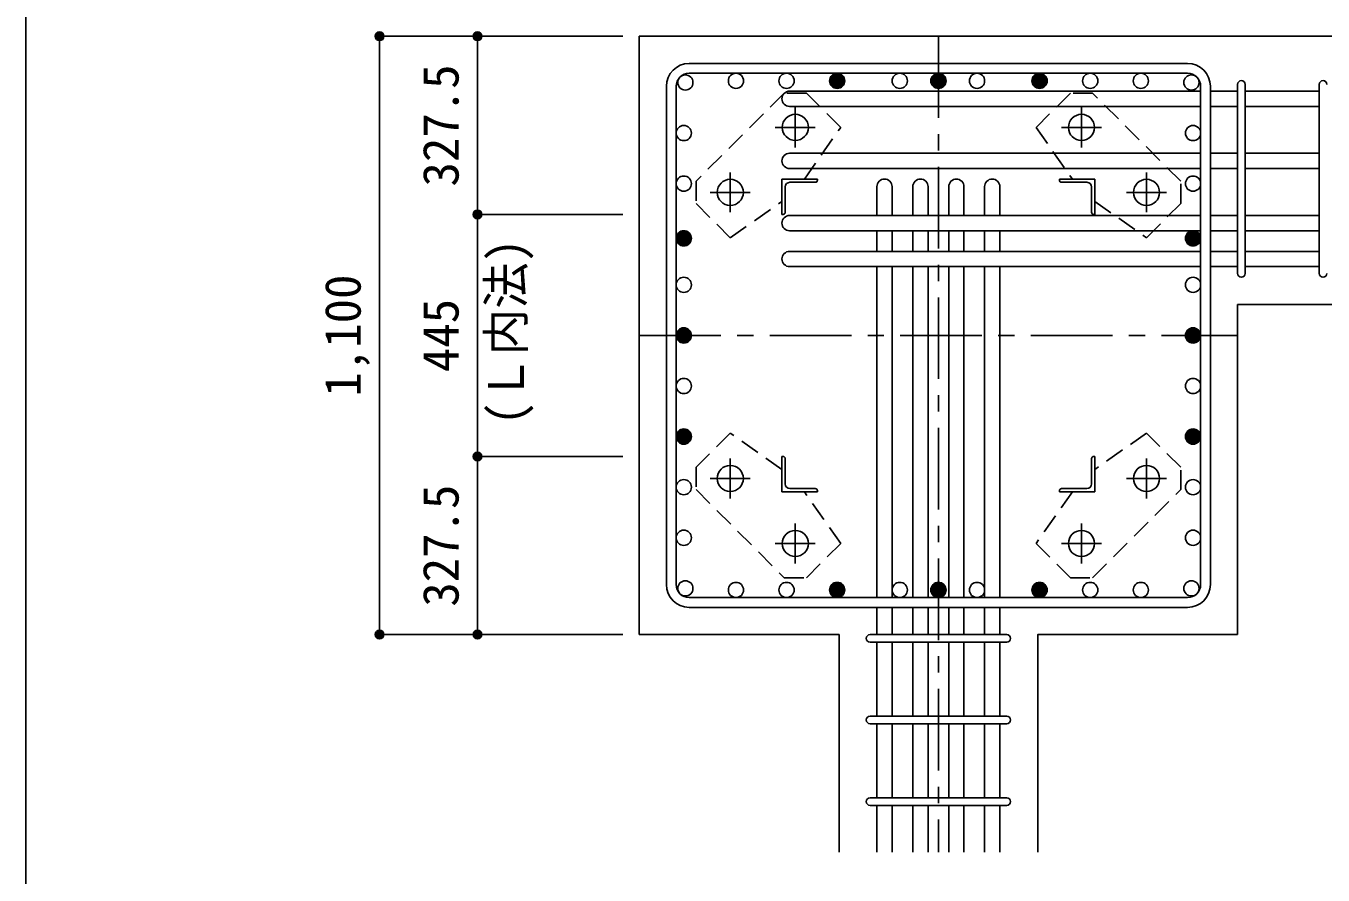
# Model space of a CAD drawing. Units: millimetres at full size, sheet at 1:30. Extents: x -5973 to 5954, y -4195 to 4201.
# Drawn here: x -5973 to -3589, y 1531 to 3092 of the extents above; entities that cross this region are included whole.
import ezdxf
from ezdxf.enums import TextEntityAlignment as Align

# ---------------------------------------------------------------- set-up
doc = ezdxf.new("R2010")
doc.units = ezdxf.units.MM
doc.header["$LTSCALE"] = 30
doc.header["$PDMODE"] = 32
doc.header["$PDSIZE"] = 15
doc.linetypes.add('CHAIN1', pattern=[8, 5, -1, 1, -1])
doc.linetypes.add('DASHED1', pattern=[1.8, 1.2, -0.6])
for name, color, linetype in [('0-1_躯体線', 2, 'Continuous'), ('0-2_アンカー、アングル', 4, 'Continuous'), ('0-3_立上り筋', 4, 'Continuous'), ('0-4_フープ筋', 7, 'Continuous'), ('0-5_基礎梁筋', 7, 'Continuous'), ('0-6_スタラップ筋', 7, 'Continuous'), ('0-7_文字', 4, 'Continuous'), ('0-9_プレート', 4, 'DASHED1'), ('0-D_寸法', 4, 'Continuous'), ('F-0_枠', 6, 'Continuous')]:
    doc.layers.add(name, color=color, linetype=linetype)
doc.styles.add('ＭＳ ゴシック', font='')
doc.styles.get('ＭＳ ゴシック').set_extended_font_data('MS Gothic')

msp = doc.modelspace()

# ---------------------------------------------------------------- linework, layer by layer
at = {"layer": '0-1_躯体線'}
for p, q in [((-3345.8, 3073.3), (-4845.8, 3073.3)), ((-4845.8, 3073.3), (-4845.8, 1973.3)), ((-3745.8, 2580.3), (-3345.8, 2580.3)), ((-3745.8, 1973.3), (-3745.8, 2580.3)), ((-4845.8, 1973.3), (-4478.3, 1973.3)), ((-4478.3, 1573.3), (-4478.3, 1973.3))]:
    msp.add_line(p, q, dxfattribs=at)
msp.add_lwpolyline([(-4113.3, 1573.3), (-4113.3, 1973.3), (-3745.8, 1973.3)], dxfattribs=at)
at = {"layer": '0-2_アンカー、アングル', "linetype": 'CHAIN1'}
for p, q in [((-4558.8, 2869.1), (-4558.8, 2942.6)), ((-4032.8, 2942.6), (-4032.8, 2869.1)), ((-4595.6, 2905.8), (-4522.1, 2905.8)), ((-4069.5, 2905.8), (-3996, 2905.8)), ((-4678.3, 2749.6), (-4678.3, 2823.1)), ((-3913.3, 2823.1), (-3913.3, 2749.6)), ((-4715.1, 2786.3), (-4641.6, 2786.3)), ((-3950, 2786.3), (-3876.5, 2786.3)), ((-4678.3, 2223.5), (-4678.3, 2297)), ((-3913.3, 2297), (-3913.3, 2223.5)), ((-4641.6, 2260.3), (-4715.1, 2260.3)), ((-3876.5, 2260.3), (-3950, 2260.3)), ((-4558.8, 2104), (-4558.8, 2177.5)), ((-4032.8, 2177.5), (-4032.8, 2104)), ((-4522.1, 2140.8), (-4595.6, 2140.8)), ((-3996, 2140.8), (-4069.5, 2140.8))]:
    msp.add_line(p, q, dxfattribs=at)
at = {"layer": '0-2_アンカー、アングル'}
for p, q in [((-4583.3, 2810.8), (-4518.3, 2810.8)), ((-4583.3, 2810.8), (-4583.3, 2745.8)), ((-4577.3, 2796.3), (-4577.3, 2749.8)), ((-4568.8, 2804.8), (-4522.3, 2804.8)), ((-4518.3, 2810.8), (-4518.3, 2808.8)), ((-4008.3, 2810.8), (-4073.3, 2810.8)), ((-4073.3, 2808.8), (-4073.3, 2810.8)), ((-4022.8, 2804.8), (-4069.3, 2804.8)), ((-4014.3, 2796.3), (-4014.3, 2749.8)), ((-4008.3, 2810.8), (-4008.3, 2745.8)), ((-4581.3, 2745.8), (-4583.3, 2745.8)), ((-4008.3, 2745.8), (-4010.3, 2745.8)), ((-4583.3, 2300.8), (-4581.3, 2300.8)), ((-4583.3, 2235.8), (-4583.3, 2300.8)), ((-4577.3, 2250.3), (-4577.3, 2296.8)), ((-4014.3, 2250.3), (-4014.3, 2296.8)), ((-4010.3, 2300.8), (-4008.3, 2300.8)), ((-4008.3, 2235.8), (-4008.3, 2300.8)), ((-4568.8, 2241.8), (-4522.3, 2241.8)), ((-4022.8, 2241.8), (-4069.3, 2241.8)), ((-4583.3, 2235.8), (-4518.3, 2235.8)), ((-4518.3, 2237.8), (-4518.3, 2235.8)), ((-4073.3, 2235.8), (-4073.3, 2237.8)), ((-4008.3, 2235.8), (-4073.3, 2235.8))]:
    msp.add_line(p, q, dxfattribs=at)
at = {"layer": '0-2_アンカー、アングル', "color": 3}
for centre in [(-4558.8, 2905.8), (-4032.8, 2905.8), (-4678.3, 2786.3), (-3913.3, 2786.3), (-4678.3, 2260.3), (-3913.3, 2260.3), (-4558.8, 2140.8), (-4032.8, 2140.8)]:
    msp.add_circle(centre, 24, dxfattribs=at)
at = {"layer": '0-2_アンカー、アングル'}
for centre, radius, start, end in [((-4568.8, 2796.3), 8.5, 90, 180), ((-4522.3, 2808.8), 4, 270, 0), ((-4069.3, 2808.8), 4, 180, 270), ((-4022.8, 2796.3), 8.5, 0, 90), ((-4581.3, 2749.8), 4, 270, 0), ((-4010.3, 2749.8), 4, 180, 270), ((-4581.3, 2296.8), 4, 0, 90), ((-4010.3, 2296.8), 4, 90, 180), ((-4568.8, 2250.3), 8.5, 180, 270), ((-4522.3, 2237.8), 4, 0, 90), ((-4069.3, 2237.8), 4, 90, 180), ((-4022.8, 2250.3), 8.5, 270, 0)]:
    msp.add_arc(centre, radius, start, end, dxfattribs=at)
at = {"layer": '0-3_立上り筋', "color": 3}
for centre in [(-4667.86, 2991.3), (-4574.84, 2991.3), (-4481.83, 2991.3), (-4366.8, 2991.3), (-4295.8, 2991.3), (-4295.8, 2991.3), (-4224.8, 2991.3), (-4109.77, 2991.3), (-4109.77, 2991.3), (-4016.76, 2991.3), (-3923.74, 2991.3), (-4760.87, 2988.37), (-3830.73, 2988.37), (-4763.8, 2895.36), (-3827.8, 2895.36), (-4763.8, 2802.34), (-3827.8, 2802.34), (-4763.8, 2701.8), (-4763.8, 2701.8), (-3827.8, 2701.8), (-3827.8, 2701.8), (-4763.8, 2616.31), (-3827.8, 2616.31), (-4763.8, 2523.3), (-4763.8, 2523.3), (-3827.8, 2523.3), (-3827.8, 2523.3), (-4763.8, 2430.29), (-3827.8, 2430.29), (-4763.8, 2337.27), (-3827.8, 2337.27), (-4763.8, 2244.26), (-3827.8, 2244.26), (-4763.8, 2151.24), (-3827.8, 2151.24), (-4760.87, 2058.23), (-4667.86, 2055.3), (-4574.84, 2055.3), (-4481.83, 2055.3), (-4366.8, 2055.3), (-4295.8, 2055.3), (-4295.8, 2055.3), (-4224.8, 2055.3), (-4109.77, 2055.3), (-4109.77, 2055.3), (-4016.76, 2055.3), (-3923.74, 2055.3), (-3830.73, 2058.23)]:
    msp.add_circle(centre, 14, dxfattribs=at)
at = {"layer": '0-3_立上り筋'}
for centre, radius in [((-4481.83, 2991.3), 14), ((-4295.8, 2991.3), 14), ((-4109.77, 2991.3), 14), ((-4481.83, 2991.3), 12.6), ((-4481.83, 2991.3), 11.2), ((-4481.83, 2991.3), 9.8), ((-4481.83, 2991.3), 8.4), ((-4481.83, 2991.3), 7), ((-4481.83, 2991.3), 5.6), ((-4481.83, 2991.3), 4.2), ((-4481.83, 2991.3), 2.8), ((-4481.83, 2991.3), 1.4), ((-4295.8, 2991.3), 12.6), ((-4295.8, 2991.3), 11.2), ((-4295.8, 2991.3), 9.8), ((-4295.8, 2991.3), 8.4), ((-4295.8, 2991.3), 7), ((-4295.8, 2991.3), 5.6), ((-4295.8, 2991.3), 4.2), ((-4295.8, 2991.3), 2.8), ((-4295.8, 2991.3), 1.4), ((-4109.77, 2991.3), 12.6), ((-4109.77, 2991.3), 11.2), ((-4109.77, 2991.3), 9.8), ((-4109.77, 2991.3), 8.4), ((-4109.77, 2991.3), 7), ((-4109.77, 2991.3), 5.6), ((-4109.77, 2991.3), 4.2), ((-4109.77, 2991.3), 2.8), ((-4109.77, 2991.3), 1.4), ((-4763.8, 2701.8), 14), ((-4763.8, 2701.8), 12.6), ((-4763.8, 2701.8), 11.2), ((-4763.8, 2701.8), 9.8), ((-4763.8, 2701.8), 8.4), ((-4763.8, 2701.8), 7), ((-4763.8, 2701.8), 5.6), ((-4763.8, 2701.8), 4.2), ((-4763.8, 2701.8), 2.8), ((-4763.8, 2701.8), 1.4), ((-3827.8, 2701.8), 14), ((-3827.8, 2701.8), 12.6), ((-3827.8, 2701.8), 11.2), ((-3827.8, 2701.8), 9.8), ((-3827.8, 2701.8), 8.4), ((-3827.8, 2701.8), 7), ((-3827.8, 2701.8), 5.6), ((-3827.8, 2701.8), 4.2), ((-3827.8, 2701.8), 2.8), ((-3827.8, 2701.8), 1.4), ((-4763.8, 2523.3), 14), ((-4763.8, 2523.3), 12.6), ((-4763.8, 2523.3), 11.2), ((-4763.8, 2523.3), 9.8), ((-4763.8, 2523.3), 8.4), ((-4763.8, 2523.3), 7), ((-4763.8, 2523.3), 5.6), ((-4763.8, 2523.3), 4.2), ((-3827.8, 2523.3), 14), ((-3827.8, 2523.3), 12.6), ((-3827.8, 2523.3), 11.2), ((-3827.8, 2523.3), 9.8), ((-3827.8, 2523.3), 8.4), ((-3827.8, 2523.3), 7), ((-3827.8, 2523.3), 5.6), ((-3827.8, 2523.3), 4.2), ((-4763.8, 2523.3), 2.8), ((-4763.8, 2523.3), 1.4), ((-3827.8, 2523.3), 2.8), ((-3827.8, 2523.3), 1.4), ((-4763.8, 2337.27), 14), ((-4763.8, 2337.27), 12.6), ((-4763.8, 2337.27), 11.2), ((-4763.8, 2337.27), 9.8), ((-4763.8, 2337.27), 8.4), ((-4763.8, 2337.27), 7), ((-4763.8, 2337.27), 5.6), ((-4763.8, 2337.27), 4.2), ((-4763.8, 2337.27), 2.8), ((-4763.8, 2337.27), 1.4), ((-3827.8, 2337.27), 14), ((-3827.8, 2337.27), 12.6), ((-3827.8, 2337.27), 11.2), ((-3827.8, 2337.27), 9.8), ((-3827.8, 2337.27), 8.4), ((-3827.8, 2337.27), 7), ((-3827.8, 2337.27), 5.6), ((-3827.8, 2337.27), 4.2), ((-3827.8, 2337.27), 2.8), ((-3827.8, 2337.27), 1.4), ((-4481.83, 2055.3), 14), ((-4481.83, 2055.3), 12.6), ((-4481.83, 2055.3), 11.2), ((-4481.83, 2055.3), 9.8), ((-4481.83, 2055.3), 8.4), ((-4481.83, 2055.3), 7), ((-4481.83, 2055.3), 5.6), ((-4481.83, 2055.3), 4.2), ((-4481.83, 2055.3), 2.8), ((-4481.83, 2055.3), 1.4), ((-4295.8, 2055.3), 14), ((-4295.8, 2055.3), 12.6), ((-4295.8, 2055.3), 11.2), ((-4295.8, 2055.3), 9.8), ((-4295.8, 2055.3), 8.4), ((-4295.8, 2055.3), 7), ((-4295.8, 2055.3), 5.6), ((-4295.8, 2055.3), 4.2), ((-4295.8, 2055.3), 2.8), ((-4295.8, 2055.3), 1.4), ((-4109.77, 2055.3), 14), ((-4109.77, 2055.3), 12.6), ((-4109.77, 2055.3), 11.2), ((-4109.77, 2055.3), 9.8), ((-4109.77, 2055.3), 8.4), ((-4109.77, 2055.3), 7), ((-4109.77, 2055.3), 5.6), ((-4109.77, 2055.3), 4.2), ((-4109.77, 2055.3), 2.8), ((-4109.77, 2055.3), 1.4)]:
    msp.add_circle(centre, radius, dxfattribs=at)
at = {"layer": '0-4_フープ筋'}
for p, q in [((-4753.8, 3023.3), (-3837.8, 3023.3)), ((-4753.8, 3005.3), (-3837.8, 3005.3)), ((-4795.8, 2981.3), (-4795.8, 2065.3)), ((-4777.8, 2981.3), (-4777.8, 2065.3)), ((-3813.8, 2981.3), (-3813.8, 2065.3)), ((-3795.8, 2981.3), (-3795.8, 2065.3)), ((-4753.8, 2041.3), (-3837.8, 2041.3)), ((-4753.8, 2023.3), (-3837.8, 2023.3))]:
    msp.add_line(p, q, dxfattribs=at)
for centre, radius, start, end in [((-4753.8, 2981.3), 42, 90, 180), ((-4753.8, 2981.3), 24, 90, 180), ((-3837.8, 2981.3), 42, 0, 90), ((-3837.8, 2981.3), 24, 0, 90), ((-4753.8, 2065.3), 42, 180, 270), ((-4753.8, 2065.3), 24, 180, 270), ((-3837.8, 2065.3), 42, 270, 0), ((-3837.8, 2065.3), 24, 270, 0)]:
    msp.add_arc(centre, radius, start, end, dxfattribs=at)
at = {"layer": '0-5_基礎梁筋'}
for p, q in [((-4569.3, 2972.37), (-3813.8, 2972.37)), ((-3795.8, 2972.37), (-3745.8, 2972.37)), ((-3731.8, 2972.37), (-3595.8, 2972.37)), ((-4569.3, 2944.37), (-3813.8, 2944.37)), ((-3795.8, 2944.37), (-3745.8, 2944.37)), ((-3731.8, 2944.37), (-3595.8, 2944.37)), ((-4569.3, 2858.08), (-3813.8, 2858.08)), ((-3795.8, 2858.08), (-3745.8, 2858.08)), ((-3731.8, 2858.08), (-3595.8, 2858.08)), ((-4569.3, 2830.08), (-3813.8, 2830.08)), ((-3795.8, 2830.08), (-3745.8, 2830.08)), ((-3731.8, 2830.08), (-3595.8, 2830.08)), ((-4408.8, 2796.8), (-4408.8, 2743.8)), ((-4380.8, 2796.8), (-4380.8, 2743.8)), ((-4342.8, 2796.8), (-4342.8, 2743.8)), ((-4314.8, 2796.8), (-4314.8, 2743.8)), ((-4276.8, 2796.8), (-4276.8, 2743.8)), ((-4248.8, 2796.8), (-4248.8, 2743.8)), ((-4210.8, 2796.8), (-4210.8, 2743.8)), ((-4182.8, 2796.8), (-4182.8, 2743.8)), ((-4569.3, 2743.8), (-3813.8, 2743.8)), ((-3795.8, 2743.8), (-3745.8, 2743.8)), ((-3731.8, 2743.8), (-3595.8, 2743.8)), ((-4569.3, 2715.8), (-3813.8, 2715.8)), ((-4408.8, 2715.8), (-4408.8, 2677.8)), ((-4380.8, 2715.8), (-4380.8, 2677.8)), ((-4342.8, 2715.8), (-4342.8, 2677.8)), ((-4314.8, 2715.8), (-4314.8, 2677.8)), ((-4276.8, 2715.8), (-4276.8, 2677.8)), ((-4248.8, 2715.8), (-4248.8, 2677.8)), ((-4210.8, 2715.8), (-4210.8, 2677.8)), ((-4182.8, 2715.8), (-4182.8, 2677.8)), ((-3795.8, 2715.8), (-3745.8, 2715.8)), ((-3731.8, 2715.8), (-3595.8, 2715.8)), ((-4569.3, 2677.8), (-3813.8, 2677.8)), ((-3795.8, 2677.8), (-3745.8, 2677.8)), ((-3731.8, 2677.8), (-3595.8, 2677.8)), ((-4569.3, 2649.8), (-3813.8, 2649.8)), ((-4408.8, 2649.8), (-4408.8, 2041.3)), ((-4380.8, 2649.8), (-4380.8, 2041.3)), ((-4342.8, 2649.8), (-4342.8, 2041.3)), ((-4314.8, 2649.8), (-4314.8, 2041.3)), ((-4276.8, 2649.8), (-4276.8, 2041.3)), ((-4248.8, 2649.8), (-4248.8, 2041.3)), ((-4210.8, 2649.8), (-4210.8, 2041.3)), ((-4182.8, 2649.8), (-4182.8, 2041.3)), ((-3795.8, 2649.8), (-3745.8, 2649.8)), ((-3731.8, 2649.8), (-3595.8, 2649.8)), ((-4408.8, 2023.3), (-4408.8, 1973.3)), ((-4380.8, 2023.3), (-4380.8, 1973.3)), ((-4342.8, 2023.3), (-4342.8, 1973.3)), ((-4314.8, 2023.3), (-4314.8, 1973.3)), ((-4276.8, 2023.3), (-4276.8, 1973.3)), ((-4248.8, 2023.3), (-4248.8, 1973.3)), ((-4210.8, 2023.3), (-4210.8, 1973.3)), ((-4182.8, 2023.3), (-4182.8, 1973.3)), ((-4408.8, 1959.3), (-4408.8, 1823.3)), ((-4380.8, 1959.3), (-4380.8, 1823.3)), ((-4342.8, 1959.3), (-4342.8, 1823.3)), ((-4314.8, 1959.3), (-4314.8, 1823.3)), ((-4276.8, 1959.3), (-4276.8, 1823.3)), ((-4248.8, 1959.3), (-4248.8, 1823.3)), ((-4210.8, 1959.3), (-4210.8, 1823.3)), ((-4182.8, 1959.3), (-4182.8, 1823.3)), ((-4408.8, 1809.3), (-4408.8, 1673.3)), ((-4380.8, 1809.3), (-4380.8, 1673.3)), ((-4342.8, 1809.3), (-4342.8, 1673.3)), ((-4314.8, 1809.3), (-4314.8, 1673.3)), ((-4276.8, 1809.3), (-4276.8, 1673.3)), ((-4248.8, 1809.3), (-4248.8, 1673.3)), ((-4210.8, 1809.3), (-4210.8, 1673.3)), ((-4182.8, 1809.3), (-4182.8, 1673.3)), ((-4408.8, 1659.3), (-4408.8, 1573.3)), ((-4380.8, 1659.3), (-4380.8, 1573.3)), ((-4342.8, 1659.3), (-4342.8, 1573.3)), ((-4314.8, 1659.3), (-4314.8, 1573.3)), ((-4276.8, 1659.3), (-4276.8, 1573.3)), ((-4248.8, 1659.3), (-4248.8, 1573.3)), ((-4210.8, 1659.3), (-4210.8, 1573.3)), ((-4182.8, 1659.3), (-4182.8, 1573.3))]:
    msp.add_line(p, q, dxfattribs=at)
for centre, start, end in [((-4569.3, 2958.37), 90, 270), ((-4569.3, 2844.08), 90, 270), ((-4394.8, 2796.8), 0, 180), ((-4328.8, 2796.8), 0, 180), ((-4262.8, 2796.8), 0, 180), ((-4196.8, 2796.8), 0, 180), ((-4569.3, 2729.8), 90, 270), ((-4569.3, 2663.8), 90, 270)]:
    msp.add_arc(centre, 14, start, end, dxfattribs=at)
at = {"layer": '0-6_スタラップ筋'}
for p, q in [((-3745.8, 2637.3), (-3745.8, 2984.87)), ((-3731.8, 2637.3), (-3731.8, 2984.87)), ((-3595.8, 2637.3), (-3595.8, 2984.87)), ((-4421.3, 1973.3), (-4170.3, 1973.3)), ((-4421.3, 1959.3), (-4170.3, 1959.3)), ((-4421.3, 1823.3), (-4170.3, 1823.3)), ((-4421.3, 1809.3), (-4170.3, 1809.3)), ((-4421.3, 1673.3), (-4170.3, 1673.3)), ((-4421.3, 1659.3), (-4170.3, 1659.3))]:
    msp.add_line(p, q, dxfattribs=at)
for centre, start, end in [((-3738.8, 2984.87), 0, 180), ((-3738.8, 2984.87), 0, 180), ((-3738.8, 2984.87), 0, 180), ((-3738.8, 2984.87), 0, 180), ((-3588.8, 2984.87), 0, 180), ((-3738.8, 2637.3), 180, 0), ((-3738.8, 2637.3), 180, 0), ((-3738.8, 2637.3), 180, 0), ((-3738.8, 2637.3), 180, 0), ((-3588.8, 2637.3), 180, 0), ((-4421.3, 1966.3), 90, 270), ((-4421.3, 1966.3), 90, 270), ((-4421.3, 1966.3), 90, 270), ((-4421.3, 1966.3), 90, 270), ((-4170.3, 1966.3), 270, 90), ((-4170.3, 1966.3), 270, 90), ((-4170.3, 1966.3), 270, 90), ((-4170.3, 1966.3), 270, 90), ((-4421.3, 1816.3), 90, 270), ((-4170.3, 1816.3), 270, 90), ((-4421.3, 1666.3), 90, 270), ((-4170.3, 1666.3), 270, 90)]:
    msp.add_arc(centre, 7, start, end, dxfattribs=at)
at = {"layer": '0-9_プレート'}
for points in [[(-4579.3, 2968.7), (-4741.2, 2806.8), (-4741.2, 2765.8), (-4678.3, 2702.9), (-4583.3, 2769.6)], [(-4542.1, 2810.8), (-4475.4, 2905.8), (-4538.3, 2968.7), (-4579.3, 2968.7)], [(-3850.4, 2806.8), (-4012.3, 2968.7), (-4053.3, 2968.7), (-4116.2, 2905.8), (-4049.5, 2810.8)], [(-4008.3, 2769.6), (-3913.3, 2702.9), (-3850.4, 2765.8), (-3850.4, 2806.8)], [(-4583.3, 2277), (-4678.3, 2343.7), (-4741.2, 2280.8), (-4741.2, 2239.8)], [(-4012.3, 2077.9), (-3850.4, 2239.8), (-3850.4, 2280.8), (-3913.3, 2343.7), (-4008.3, 2277)], [(-4741.2, 2239.8), (-4579.3, 2077.9), (-4538.3, 2077.9), (-4475.4, 2140.8), (-4542.1, 2235.8)], [(-4049.5, 2235.8), (-4116.2, 2140.8), (-4053.3, 2077.9), (-4012.3, 2077.9)]]:
    msp.add_lwpolyline(points, dxfattribs=at)
at = {"layer": '0-D_寸法'}
for p, q in [((-5322.84, 3073.3), (-5322.84, 1973.3)), ((-5322.84, 3073.3), (-5142.84, 3073.3)), ((-5322.84, 3073.3), (-5142.84, 3073.3)), ((-5322.84, 3073.3), (-5322.84, 1973.3)), ((-5142.84, 3073.3), (-5142.84, 2745.8)), ((-5142.84, 3073.3), (-4875.8, 3073.3)), ((-5142.84, 2745.8), (-4875.8, 2745.8)), ((-5142.84, 2745.8), (-5142.84, 2300.8)), ((-5142.84, 2300.8), (-4875.8, 2300.8)), ((-5142.84, 2300.8), (-5142.84, 1973.3)), ((-5322.84, 1973.3), (-5142.84, 1973.3)), ((-5142.84, 1973.3), (-4875.8, 1973.3)), ((-5142.84, 1973.3), (-4875.8, 1973.3))]:
    msp.add_line(p, q, dxfattribs=at)
at = {"layer": '0-D_寸法', "linetype": 'CHAIN1'}
for p, q in [((-4295.8, 3073.3), (-4295.8, 1573.3)), ((-4845.8, 2523.3), (-3745.8, 2523.3))]:
    msp.add_line(p, q, dxfattribs=at)
at = {"layer": '0-D_寸法'}
for centre, radius in [((-5322.84, 3073.3), 8), ((-5322.84, 3073.3), 7.2), ((-5322.84, 3073.3), 6.4), ((-5322.84, 3073.3), 5.6), ((-5322.84, 3073.3), 4.8), ((-5322.84, 3073.3), 4), ((-5322.84, 3073.3), 3.2), ((-5322.84, 3073.3), 2.4), ((-5142.84, 3073.3), 8), ((-5142.84, 3073.3), 7.2), ((-5142.84, 3073.3), 6.4), ((-5142.84, 3073.3), 5.6), ((-5142.84, 3073.3), 4.8), ((-5142.84, 3073.3), 4), ((-5142.84, 3073.3), 3.2), ((-5142.84, 3073.3), 2.4), ((-5322.84, 3073.3), 1.6), ((-5322.84, 3073.3), 0.8), ((-5142.84, 3073.3), 1.6), ((-5142.84, 3073.3), 0.8), ((-5142.84, 2745.8), 8), ((-5142.84, 2745.8), 7.2), ((-5142.84, 2745.8), 6.4), ((-5142.84, 2745.8), 5.6), ((-5142.84, 2745.8), 4.8), ((-5142.84, 2745.8), 4), ((-5142.84, 2745.8), 3.2), ((-5142.84, 2745.8), 2.4), ((-5142.84, 2745.8), 1.6), ((-5142.84, 2745.8), 0.8), ((-5142.84, 2300.8), 8), ((-5142.84, 2300.8), 7.2), ((-5142.84, 2300.8), 6.4), ((-5142.84, 2300.8), 5.6), ((-5142.84, 2300.8), 4.8), ((-5142.84, 2300.8), 4), ((-5142.84, 2300.8), 3.2), ((-5142.84, 2300.8), 2.4), ((-5142.84, 2300.8), 1.6), ((-5142.84, 2300.8), 0.8), ((-5322.84, 1973.3), 8), ((-5322.84, 1973.3), 7.2), ((-5322.84, 1973.3), 6.4), ((-5322.84, 1973.3), 5.6), ((-5142.84, 1973.3), 8), ((-5142.84, 1973.3), 7.2), ((-5142.84, 1973.3), 6.4), ((-5142.84, 1973.3), 5.6), ((-5322.84, 1973.3), 4.8), ((-5322.84, 1973.3), 4), ((-5322.84, 1973.3), 3.2), ((-5322.84, 1973.3), 2.4), ((-5322.84, 1973.3), 1.6), ((-5322.84, 1973.3), 0.8), ((-5142.84, 1973.3), 4.8), ((-5142.84, 1973.3), 4), ((-5142.84, 1973.3), 3.2), ((-5142.84, 1973.3), 2.4), ((-5142.84, 1973.3), 1.6), ((-5142.84, 1973.3), 0.8)]:
    msp.add_circle(centre, radius, dxfattribs=at)
at = {"layer": '0-D_寸法', "color": 7}
for p in [(-5322.84, 3073.3), (-5142.84, 3073.3), (-5142.84, 2745.8), (-5142.84, 2300.8), (-5322.84, 1973.3), (-5142.84, 1973.3)]:
    msp.add_point(p, dxfattribs=at)
at = {"layer": 'F-0_枠'}
msp.add_line((-5972.88, 4201.15), (-5972.88, -4195.24), dxfattribs=at)

# ---------------------------------------------------------------- texts
at = {"layer": '0-7_文字', "style": 'ＭＳ ゴシック', "width": 0.95}
msp.add_text('(Ｌ内法)', height=65.98, rotation=90, dxfattribs=at).set_placement((-5037.78, 2358.7), align=Align.BOTTOM_LEFT)
at = {"layer": '0-D_寸法', "style": 'ＭＳ ゴシック'}
for s, p in [('327.5', (-5157.84, 2797.05)), ('1,100', (-5337.84, 2410.8)), ('445', (-5157.84, 2455.8)), ('327.5', (-5157.84, 2024.55))]:
    msp.add_text(s, height=65.98, rotation=90, dxfattribs=at).set_placement(p, align=Align.BOTTOM_LEFT)

doc.saveas('drawing.dxf')
